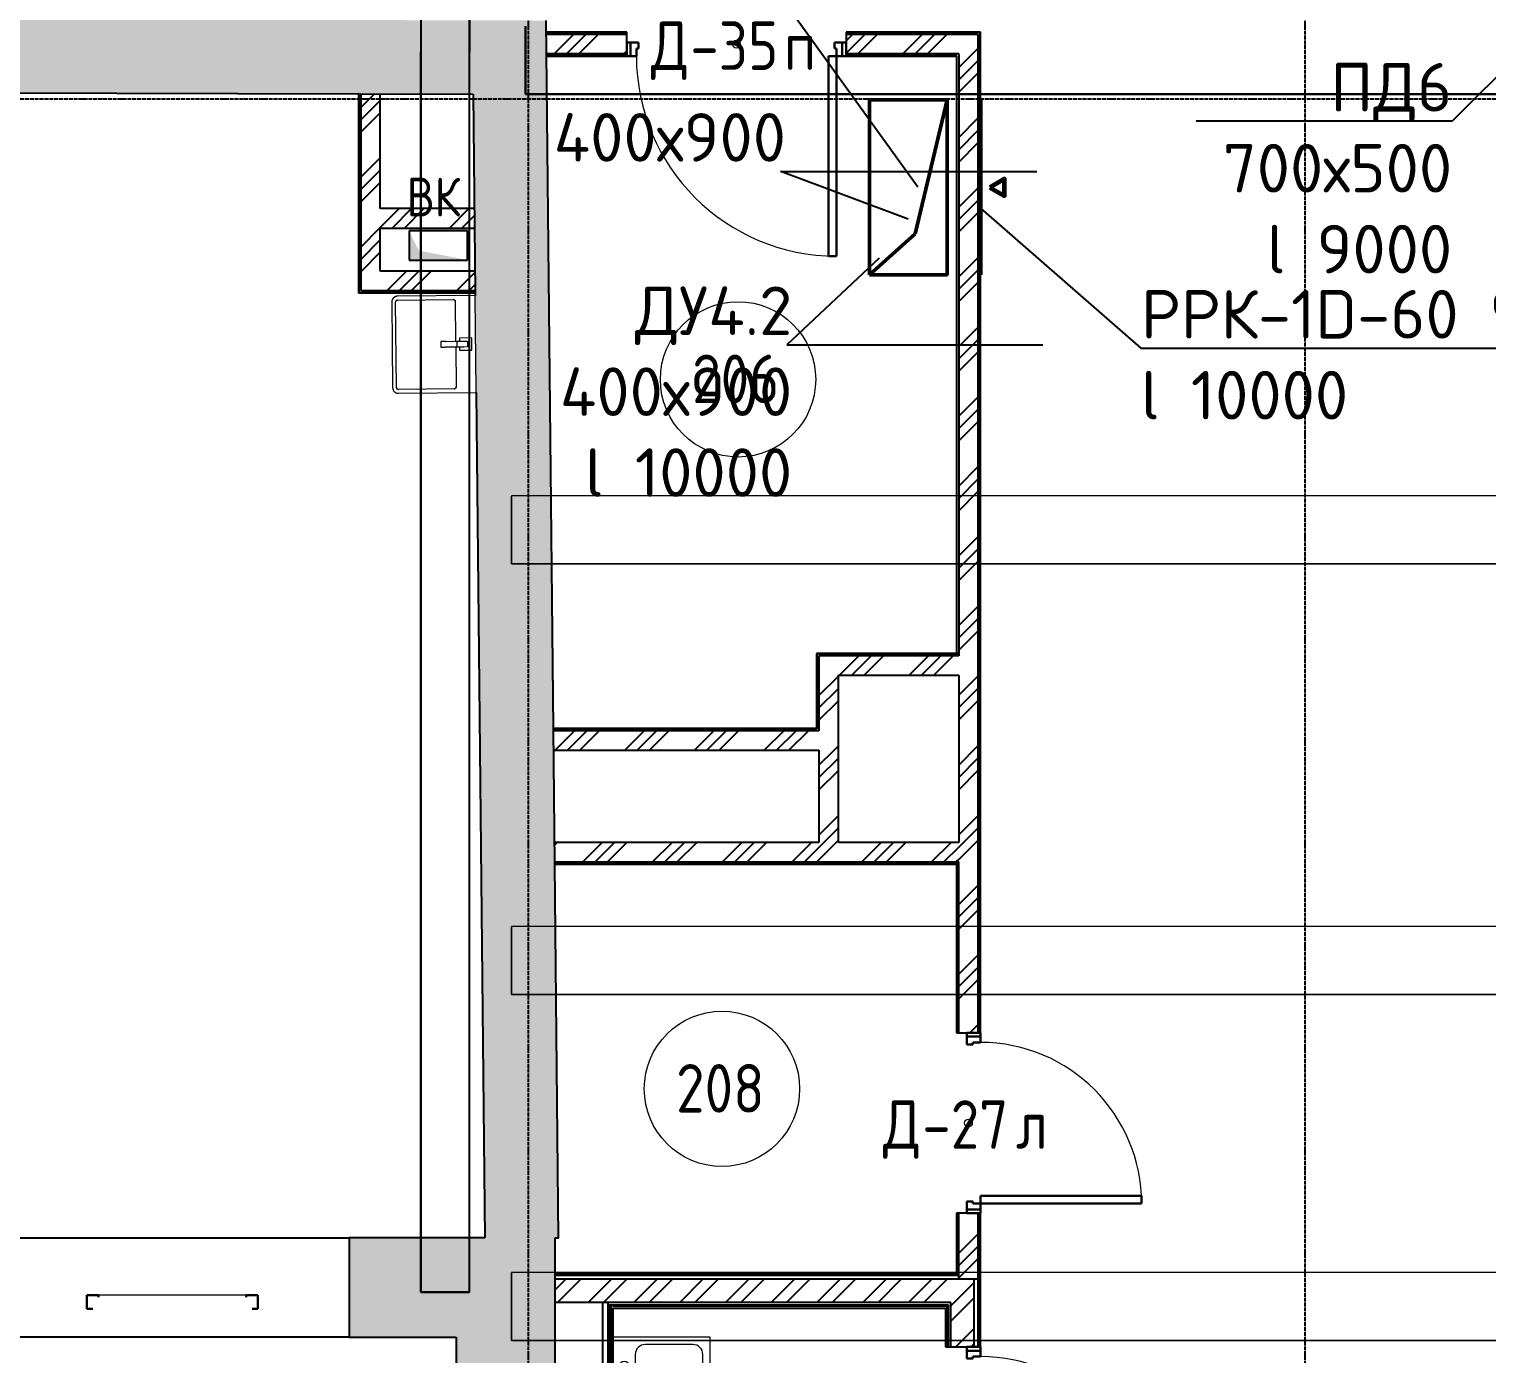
# Model space of a CAD drawing. Header units: millimetres. Extents: x -33838 to 476301, y -41806 to 120107.
# Drawn here: x 147977 to 155485, y 2293 to 9116 of the extents above; entities that cross this region are included whole.
import ezdxf
from ezdxf import colors
from ezdxf.entities.mleader import LeaderData, LeaderLine
from ezdxf.math import Vec2, Vec3

# ---------------------------------------------------------------- set-up
doc = ezdxf.new("R2010")
doc.units = ezdxf.units.MM
for name, pattern in [('ADSK_Линия сетки', [25, 20, -2.5, 0, -2.5]), ('ADSK_Сверху', [4.5, 3, -1.5]), ('ADSK_Снесено', [4.5, 3, -1.5])]:
    doc.linetypes.add(name, pattern=pattern)
for name, color, linetype, lineweight, true_color in [('_ Окна', 5, 'Continuous', 30, 0x0000ff), ('Линии', 7, 'Continuous', 9, 0x00a600), ('Стены внутренние', 5, 'Continuous', 18, 0x0000ff), ('Стены наружные', 1, 'ADSK_Снесено', 18, 0xff0000), ('Стены штриховка', 5, 'Continuous', 18, 0x0000ff)]:
    doc.layers.add(name, color=color, linetype=linetype, lineweight=lineweight, true_color=true_color)
for name, color, linetype, lineweight in [('Аннотация', 7, 'Continuous', 9), ('Вытяжка', 5, 'Continuous', 60), ('Двери', 251, 'Continuous', 18), ('ДУ', 5, 'Continuous', 50), ('Каркас', 7, 'Continuous', 18), ('Марки дверей', 7, 'Continuous', 20), ('Марки помещений', 7, 'Continuous', 20), ('Окна', 251, 'Continuous', 18), ('Сантехника', 251, 'Continuous', 18), ('Узлы', 7, 'Continuous', 18)]:
    doc.layers.add(name, color=color, linetype=linetype, lineweight=lineweight)
doc.styles.add('GOST Common_1', font='GOST Common_0.ttf', dxfattribs={"width": 0.9, "height": 200})
doc.styles.add('GOST Common_2', font='GOST Common_0.ttf', dxfattribs={"width": 0.9, "height": 250})
doc.styles.add('ISOCPEUR', font='isocpeur.ttf', dxfattribs={"height": 250})
pattern_1 = [(45, (108139.4, 150), (-179.6051, 179.6051), []), (45, (108202.9, 150), (0, 359.2102), []), (45, (108075.9, 150), (0, 359.2102), [])]
pattern_2 = [(45, (108139.4, 150), (-117.8655, 117.8655), []), (45, (108217.98, 150), (-117.8655, 117.8655), [])]

# ---------------------------------------------------------------- blocks, each defined once
blk = doc.blocks.new('ADSK_БалкаЖБ_Прямоугольная - 350х280мм-843200-02 План 2-го этажа маркировочный')
at = {"layer": 'Каркас', "color": 253, "linetype": 'ADSK_Сверху', "true_color": 0xaaaaaa}
for p, q in [((-3639.3, 175), (-3639.3, -175)), ((-3639.3, 175), (3639.3, 175)), ((3639.3, -175), (3639.3, 175)), ((-3639.3, -175), (3639.3, -175))]:
    blk.add_line(p, q, dxfattribs=at)
at = {"layer": 'Каркас', "color": 253, "linetype": 'ADSK_Сверху', "true_color": 0xb2b2b2}
for p, q in [((-3639.3, -175), (-3639.3, 175)), ((3639.3, 175), (-3639.3, 175)), ((3639.3, 175), (3639.3, -175)), ((-3639.3, -175), (3639.3, -175))]:
    blk.add_line(p, q, dxfattribs=at)
blk = doc.blocks.new('Витраж-тент со смещением вовне - 60мм 30 сдвиг-1466942-02 План 2-го этажа маркировочный')
at = {"layer": '_ Окна', "color": 161, "linetype": 'ADSK_Сверху', "true_color": 0xaaaaff}
for p, q in [((-440, 25), (-440, -45)), ((-440, 25), (-410, 25)), ((-440, -45), (-440, 25)), ((440, 25), (410, 25)), ((440, -45), (440, 25)), ((440, -45), (440, 25)), ((-380, -45), (-440, -45)), ((-380, -35), (-380, -45)), ((380, -35), (380, -45)), ((380, -45), (440, -45))]:
    blk.add_line(p, q, dxfattribs=at)
at = {"layer": 'Окна', "color": 161, "linetype": 'ADSK_Сверху', "true_color": 0xaaaaff}
blk.add_line((-380, -45), (380, -45), dxfattribs=at)
blk = doc.blocks.new('AC_Дверь_Однопольная - Д-35п 1130х2200h-1983249-02 План 2-го этажа маркировочный')
at = {"layer": 'Двери', "lineweight": 30}
for p, q in [((-515, 1092), (-475, 1092)), ((-515, 62), (-515, 1092)), ((-475, 1092), (-475, 62)), ((-565, 62), (-545, 62)), ((-565, -8), (-565, 62)), ((-545, 62), (-515, 62)), ((-545, -8), (-545, 62)), ((-545, 62), (-545, -8)), ((-475, 62), (-515, 62)), ((-515, 62), (-515, 22)), ((-515, 22), (-505, 22)), ((-505, 22), (-505, -8)), ((505, 22), (515, 22)), ((505, -8), (505, 22)), ((515, 62), (545, 62)), ((515, 22), (515, 62)), ((545, 62), (545, -8)), ((545, 62), (565, 62)), ((545, -8), (545, 62)), ((565, 62), (565, -8)), ((-545, -8), (-565, -8)), ((-505, -8), (-545, -8)), ((545, -8), (505, -8)), ((565, -8), (545, -8))]:
    blk.add_line(p, q, dxfattribs=at)
at = {"layer": 'Двери'}
blk.add_arc((-515, 62), 1030, 0, 90, dxfattribs=at)
blk = doc.blocks.new('AC_Дверь_Однопольная - Д-27л 930х2200h-1983253-02 План 2-го этажа маркировочный')
at = {"layer": 'Двери', "lineweight": 30}
for p, q in [((415, 892), (375, 892)), ((375, 892), (375, 62)), ((415, 62), (415, 892)), ((-445, 62), (-465, 62)), ((-465, 62), (-465, -8)), ((-415, 62), (-445, 62)), ((-445, 62), (-445, -8)), ((-445, -8), (-445, 62)), ((-415, 22), (-415, 62)), ((-405, 22), (-415, 22)), ((-405, -8), (-405, 22)), ((375, 62), (415, 62)), ((415, 22), (405, 22)), ((405, 22), (405, -8)), ((445, 62), (415, 62)), ((415, 62), (415, 22)), ((445, -8), (445, 62)), ((465, 62), (445, 62)), ((445, 62), (445, -8)), ((465, -8), (465, 62)), ((-465, -8), (-445, -8)), ((-445, -8), (-405, -8)), ((405, -8), (445, -8)), ((445, -8), (465, -8))]:
    blk.add_line(p, q, dxfattribs=at)
at = {"layer": 'Двери'}
blk.add_arc((415, 62), 830, 90, 180, dxfattribs=at)
blk = doc.blocks.new('AC_Дверь_Однопольная - Д-27л 930х2200h-2080604-02 План 2-го этажа маркировочный')
at = {"layer": 'Двери', "lineweight": 30}
for p, q in [((415, 920), (375, 920)), ((375, 920), (375, 90)), ((415, 90), (415, 920)), ((-445, 90), (-465, 90)), ((-465, 90), (-465, 20)), ((-415, 90), (-445, 90)), ((-445, 90), (-445, 20)), ((-445, 20), (-445, 90)), ((-415, 50), (-415, 90)), ((375, 90), (415, 90)), ((445, 90), (415, 90)), ((415, 90), (415, 50)), ((445, 20), (445, 90)), ((465, 90), (445, 90)), ((445, 90), (445, 20)), ((465, 20), (465, 90)), ((-465, 20), (-445, 20)), ((-445, 20), (-405, 20)), ((-405, 50), (-415, 50)), ((-405, 20), (-405, 50)), ((415, 50), (405, 50)), ((405, 50), (405, 20)), ((405, 20), (445, 20)), ((445, 20), (465, 20))]:
    blk.add_line(p, q, dxfattribs=at)
at = {"layer": 'Двери'}
blk.add_arc((415, 90), 830, 90, 180, dxfattribs=at)
blk = doc.blocks.new('Parametric_Porcelain_bathroom_sink_20774 - 500х430мм-V220-02 План 2-го этажа маркировочный')
at = {"layer": 'Сантехника'}
for p, q in [((-125, 540), (-125, 140)), ((-105, 253.2), (-105, 540)), ((345, 570), (-95, 570)), ((-95, 550), (345, 550)), ((355, 540), (355, 253.2)), ((375, 140), (375, 540)), ((140, 319.1), (110, 319.1)), ((110, 319.1), (110, 296.1)), ((140, 319.1), (110, 319.1)), ((140, 296.1), (140, 319.1)), ((110, 243.2), (-95, 243.2)), ((110, 236.5), (110, 296.1)), ((110, 201.5), (110, 236.5)), ((140, 236.5), (110, 236.5)), ((140, 296.1), (140, 236.5)), ((345, 243.2), (140, 243.2)), ((140, 236.5), (140, 201.5)), ((93.2, 221.2), (93.2, 161.6)), ((94.7, 160.1), (155, 160.1)), ((110, 223.1), (95.1, 223.1)), ((110, 181.5), (110, 201.5)), ((140, 181.5), (110, 181.5)), ((154.6, 223.1), (140, 223.1)), ((140, 201.5), (140, 181.5)), ((156.5, 161.6), (156.5, 221.2)), ((-125, 140), (-120, 140)), ((-120, 140), (-115, 140)), ((-115, 140), (365, 140)), ((365, 140), (370, 140)), ((370, 140), (375, 140))]:
    blk.add_line(p, q, dxfattribs=at)
at = {"layer": 'Сантехника', "flags": 128}
for points in [[(-95, 570), (-96.2, 570), (-97.4, 569.9), (-98.6, 569.8), (-99.8, 569.6), (-101, 569.4), (-102.1, 569.1), (-103.3, 568.8), (-104.4, 568.5), (-105.6, 568.1), (-106.7, 567.6), (-107.8, 567.1), (-108.9, 566.6), (-109.9, 566), (-110.9, 565.4), (-111.9, 564.8), (-112.9, 564.1), (-113.9, 563.3), (-114.8, 562.6), (-115.7, 561.7), (-116.5, 560.9), (-117.3, 560), (-118.1, 559.1), (-118.9, 558.2), (-119.6, 557.2), (-120.2, 556.2), (-120.9, 555.2), (-121.5, 554.1), (-122, 553.1), (-122.5, 552), (-123, 550.9), (-123.4, 549.7), (-123.7, 548.6), (-124.1, 547.4), (-124.3, 546.3), (-124.6, 545.1), (-124.7, 543.9), (-124.9, 542.7), (-125, 541.5), (-125, 540.3), (-125, 540)], [(-105, 540), (-105, 540.4), (-105, 540.8), (-104.9, 541.2), (-104.9, 541.6), (-104.8, 542), (-104.7, 542.4), (-104.6, 542.8), (-104.5, 543.1), (-104.4, 543.5), (-104.2, 543.9), (-104, 544.3), (-103.9, 544.6), (-103.7, 545), (-103.5, 545.3), (-103.3, 545.6), (-103, 546), (-102.8, 546.3), (-102.5, 546.6), (-102.2, 546.9), (-102, 547.2), (-101.7, 547.4), (-101.4, 547.7), (-101.1, 548), (-100.7, 548.2), (-100.4, 548.4), (-100.1, 548.6), (-99.7, 548.8), (-99.4, 549), (-99, 549.2), (-98.6, 549.3), (-98.2, 549.5), (-97.9, 549.6), (-97.5, 549.7), (-97.1, 549.8), (-96.7, 549.9), (-96.3, 549.9), (-95.9, 550), (-95.5, 550), (-95.1, 550), (-95, 550)], [(-104.9, 541.3), (-105, 540.9), (-105, 540.5), (-105, 540.1), (-105, 540)], [(-101, 548), (-101.3, 547.8), (-101.6, 547.5), (-101.9, 547.2), (-102.2, 547), (-102.4, 546.7)], [(-95, 550), (-95.4, 550), (-95.8, 550), (-96.2, 549.9), (-96.6, 549.9)], [(375, 540), (375, 541.2), (374.9, 542.4), (374.8, 543.6), (374.6, 544.8), (374.4, 546), (374.1, 547.1), (373.8, 548.3), (373.5, 549.4), (373.1, 550.6), (372.6, 551.7), (372.1, 552.8), (371.6, 553.9), (371, 554.9), (370.4, 555.9), (369.8, 556.9), (369.1, 557.9), (368.3, 558.9), (367.6, 559.8), (366.7, 560.7), (365.9, 561.5), (365, 562.3), (364.1, 563.1), (363.2, 563.9), (362.2, 564.6), (361.2, 565.2), (360.2, 565.9), (359.1, 566.5), (358.1, 567), (357, 567.5), (355.9, 568), (354.7, 568.4), (353.6, 568.7), (352.4, 569.1), (351.3, 569.3), (350.1, 569.6), (348.9, 569.7), (347.7, 569.9), (346.5, 570), (345.3, 570), (345, 570)], [(346.3, 549.9), (345.9, 550), (345.5, 550), (345.1, 550), (345, 550)], [(345, 550), (345.4, 550), (345.8, 550), (346.2, 549.9), (346.6, 549.9), (347, 549.8), (347.4, 549.7), (347.8, 549.6), (348.1, 549.5), (348.5, 549.4), (348.9, 549.2), (349.3, 549), (349.6, 548.9), (350, 548.7), (350.3, 548.5), (350.6, 548.3), (351, 548), (351.3, 547.8), (351.6, 547.5), (351.9, 547.2), (352.2, 547), (352.4, 546.7), (352.7, 546.4), (353, 546.1), (353.2, 545.7), (353.4, 545.4), (353.6, 545.1), (353.8, 544.7), (354, 544.4), (354.2, 544), (354.3, 543.6), (354.5, 543.2), (354.6, 542.9), (354.7, 542.5), (354.8, 542.1), (354.9, 541.7), (354.9, 541.3), (355, 540.9), (355, 540.5), (355, 540.1), (355, 540)], [(353, 546), (352.8, 546.3), (352.5, 546.6), (352.2, 546.9), (352, 547.2), (351.7, 547.4)], [(355, 540), (355, 540.4), (355, 540.8), (354.9, 541.2), (354.9, 541.6)], [(-105, 253.2), (-105, 252.8), (-105, 252.4), (-104.9, 252), (-104.9, 251.6)], [(-95, 243.2), (-95.4, 243.2), (-95.8, 243.2), (-96.2, 243.2), (-96.6, 243.3), (-97, 243.4), (-97.4, 243.5), (-97.8, 243.6), (-98.1, 243.7), (-98.5, 243.8), (-98.9, 244), (-99.3, 244.1), (-99.6, 244.3), (-100, 244.5), (-100.3, 244.7), (-100.6, 244.9), (-101, 245.2), (-101.3, 245.4), (-101.6, 245.7), (-101.9, 245.9), (-102.2, 246.2), (-102.4, 246.5), (-102.7, 246.8), (-103, 247.1), (-103.2, 247.4), (-103.4, 247.8), (-103.6, 248.1), (-103.8, 248.5), (-104, 248.8), (-104.2, 249.2), (-104.3, 249.5), (-104.5, 249.9), (-104.6, 250.3), (-104.7, 250.7), (-104.8, 251.1), (-104.9, 251.5), (-104.9, 251.9), (-105, 252.3), (-105, 252.7), (-105, 253.1), (-105, 253.2)], [(-103, 247.2), (-102.8, 246.9), (-102.5, 246.6), (-102.2, 246.3), (-102, 246), (-101.7, 245.7)], [(-96.3, 243.3), (-95.9, 243.2), (-95.5, 243.2), (-95.1, 243.2), (-95, 243.2)], [(355, 253.2), (355, 252.8), (355, 252.4), (354.9, 252), (354.9, 251.6), (354.8, 251.2), (354.7, 250.8), (354.6, 250.4), (354.5, 250), (354.4, 249.6), (354.2, 249.3), (354, 248.9), (353.9, 248.6), (353.7, 248.2), (353.5, 247.9), (353.3, 247.5), (353, 247.2), (352.8, 246.9), (352.5, 246.6), (352.2, 246.3), (352, 246), (351.7, 245.7), (351.4, 245.5), (351.1, 245.2), (350.7, 245), (350.4, 244.8), (350.1, 244.5), (349.7, 244.4), (349.4, 244.2), (349, 244), (348.6, 243.9), (348.2, 243.7), (347.9, 243.6), (347.5, 243.5), (347.1, 243.4), (346.7, 243.3), (346.3, 243.3), (345.9, 243.2), (345.5, 243.2), (345.1, 243.2), (345, 243.2)], [(345, 243.2), (345.4, 243.2), (345.8, 243.2), (346.2, 243.2), (346.6, 243.3)], [(351, 245.2), (351.3, 245.4), (351.6, 245.7), (351.9, 245.9), (352.2, 246.2), (352.4, 246.5)], [(354.9, 251.9), (355, 252.3), (355, 252.7), (355, 253.1), (355, 253.2)]]:
    blk.add_lwpolyline(points, dxfattribs=at)
at = {"layer": 'Сантехника'}
for centre, radius, start, end in [((95.1, 221.2), 1.87, 90, 180), ((94.7, 161.6), 1.49, 180, 270), ((95.1, 221.2), 1.87, 120, 150), ((95.1, 221.2), 1.87, 120, 150), ((95.1, 221.2), 1.87, 120, 150), ((154.6, 221.2), 1.87, 0, 90), ((155, 161.6), 1.49, 270, 360), ((154.6, 221.2), 1.87, 30, 60), ((154.6, 221.2), 1.87, 30, 60), ((154.6, 221.2), 1.87, 30, 60)]:
    blk.add_arc(centre, radius, start, end, dxfattribs=at)
blk = doc.blocks.new('Кухонная мойка-Одиночная - 500 x 500 мм-1924934-02 План 2-го этажа маркировочный')
at = {"layer": 'Сантехника'}
for p, q in [((-234.3, 252.3), (-234.3, -247.7)), ((265.7, -247.7), (265.7, 252.3)), ((3, 195.2), (3, 53.1)), ((28.4, 195.2), (28.4, 53.1)), ((-196.2, 87.2), (-196.2, -158.8)), ((3, 138), (-145.4, 138)), ((176.8, 138), (28.4, 138)), ((227.6, -158.8), (227.6, 87.2)), ((-145.4, -209.6), (176.8, -209.6)), ((-234.3, -247.7), (265.7, -247.7))]:
    blk.add_line(p, q, dxfattribs=at)
for centre, radius, start, end in [((-84.3, 195.2), 25.4, 360, 180), ((-84.3, 195.2), 25.4, 180, 0), ((15.7, 195.2), 12.7, 360, 180), ((115.7, 195.2), 25.4, 360, 180), ((115.7, 195.2), 25.4, 180, 0), ((-145.4, 87.2), 50.8, 90, 180), ((176.8, 87.2), 50.8, 360, 90), ((15.7, 0), 25.4, 360, 180), ((15.7, 0), 25.4, 180, 0), ((15.7, 53.1), 12.7, 180, 0), ((-145.4, -158.8), 50.8, 180, 270), ((176.8, -158.8), 50.8, 270, 0)]:
    blk.add_arc(centre, radius, start, end, dxfattribs=at)
blk = doc.blocks.new('ADSK_Марка_Помещение_ОдноЗначение - Номер-247393-02 План 2-го этажа маркировочный')
at = {"layer": 'Марки помещений'}
blk.add_circle((0, 0), 4, dxfattribs=at)
blk = doc.blocks.new('ADSK_Марка_Дверь - Типоразмер_ADSK_Марка-58376-02 План 2-го этажа маркировочный')
at = {"layer": 'Марки дверей', "lineweight": 9}
blk.add_circle((0, 0), 0.2, dxfattribs=at)
blk = doc.blocks.new('*U2698')
for p, q in [((0, 450), (0, -450)), ((0, 0), (0, 50))]:
    blk.add_line(p, q)
at = {"layer": 'Вытяжка'}
blk.add_lwpolyline([(45.4, 0), (121.8, -44.1), (121.8, 44.1)], close=True, dxfattribs=at)

msp = doc.modelspace()

# ---------------------------------------------------------------- hatches: boundary and pattern name
at = {"layer": 'Стены внутренние', "lineweight": 25, "true_color": 0x636466}
h = msp.add_hatch(color=251, dxfattribs=at)
h.paths.add_polyline_path([(150643.87398, 8780.40893), (150640.00108, 9160.4205), (144072.22926, 9177.78108), (144072.22926, 8797.77975), (150641.87126, 8780.41423)])
h.paths.add_polyline_path([(142571.23005, 8801.74734), (142572.04947, 9181.74601), (135507.91605, 9200.41911), (135507.91605, 8820.41778), (142541.69893, 8801.8254)])
h.paths.add_polyline_path([(134006.91684, 8824.38537), (134007.73626, 9204.38404), (126996.31999, 9222.9178), (126996.31999, 8842.91647), (133964.73987, 8824.49686)])
h.paths.add_polyline_path([(125495.32078, 8846.88406), (125496.1402, 9226.88273), (123737.93688, 9231.53067), (123736.93244, 8851.532), (125345.23721, 8847.28077)])
h.paths.add_polyline_path([(122236.93768, 8855.49694), (122237.75709, 9235.49561), (118638.71545, 9245.00944), (118638.71545, 8865.00811), (122211.1293, 8855.56515)])
h.paths.add_polyline_path([(117111.77609, 8869.04427), (117111.77609, 9249.04559), (116272.42287, 9251.26425), (116273.16835, 8871.26096), (117048.57146, 8869.21133)])
h = msp.add_hatch(dxfattribs=at)
h.set_pattern_fill('FP_1', color=251, style=0, pattern_type=2)
h.set_pattern_definition(pattern_1)
h.paths.add_polyline_path([(152706.98374, 8988.91709), (152864.74457, 8988.91709), (152864.74457, 9088.91709), (152184.74457, 9088.91709), (152184.74457, 8988.91709)])
h.paths.add_polyline_path([(150641.87126, 8988.91709), (151054.74457, 8988.91709), (151054.74457, 9088.91709), (150640.72981, 9088.91709), (150641.74896, 8988.91709)])
h = msp.add_hatch(dxfattribs=at)
h.set_pattern_fill('FP_1', color=251, style=0, pattern_type=2)
h.set_pattern_definition(pattern_1)
h.paths.add_polyline_path([(152864.74457, 5788.84524), (152864.74457, 8988.91709), (152764.74457, 8988.91709), (152764.74457, 5788.84524)])
h = msp.add_hatch(dxfattribs=at)
h.set_pattern_fill('FP_1', color=251, style=0, pattern_type=2)
h.set_pattern_definition(pattern_1)
h.paths.add_polyline_path([(149685.39497, 7869.43061), (149785.39497, 7869.43061), (149785.39497, 8782.67815), (149685.39497, 8782.94248), (149685.39497, 8057.31293)])
msp.add_hatch(color=251, dxfattribs=at).paths.add_polyline_path([(150703.91126, 2889.50427), (150643.87398, 8780.40893), (150263.844, 8781.41347), (150323.89153, 2889.50427), (150686.33128, 2889.50427)])
h = msp.add_hatch(dxfattribs=at)
h.set_pattern_fill('FP_1', color=251, style=0, pattern_type=2)
h.set_pattern_definition(pattern_1)
h.paths.add_polyline_path([(150270.87601, 8091.42759), (150269.85686, 8191.42759), (149785.39497, 8191.42759), (149785.39497, 8091.42759), (150263.844, 8091.42759)])
h = msp.add_hatch(dxfattribs=at)
h.set_pattern_fill('FP_1', color=251, style=0, pattern_type=2)
h.set_pattern_definition(pattern_1)
h.paths.add_polyline_path([(150274.15765, 7769.43061), (150273.1385, 7869.43061), (149685.39497, 7869.43061), (149685.39497, 7769.43061), (150265.16248, 7769.43061)])
h = msp.add_hatch(dxfattribs=at)
h.set_pattern_fill('FP_1', color=251, style=0, pattern_type=2)
h.set_pattern_definition(pattern_1)
h.paths.add_polyline_path([(152144.74457, 5402.16371), (152144.74457, 5888.84524), (152044.74457, 5888.84524), (152044.74457, 5402.16371)])
h = msp.add_hatch(dxfattribs=at)
h.set_pattern_fill('FP_1', color=251, style=0, pattern_type=2)
h.set_pattern_definition(pattern_1)
h.paths.add_polyline_path([(152764.74457, 5788.84524), (152764.74457, 5888.84524), (152144.74457, 5888.84524), (152144.74457, 5788.84524), (152752.74457, 5788.84524)])
h = msp.add_hatch(dxfattribs=at)
h.set_pattern_fill('FP_1', color=251, style=0, pattern_type=2)
h.set_pattern_definition(pattern_1)
h.paths.add_polyline_path([(152864.74457, 4926.78828), (152864.74457, 5788.84524), (152764.74457, 5788.84524), (152764.74457, 4926.78828)])
h = msp.add_hatch(dxfattribs=at)
h.set_pattern_fill('FP_1', color=251, style=0, pattern_type=2)
h.set_pattern_definition(pattern_1)
h.paths.add_polyline_path([(150703.91126, 5402.16371), (152044.74457, 5402.16371), (152044.74457, 5502.16371), (150677.28428, 5502.16371), (150678.30344, 5402.16371), (150686.33128, 5402.16371)])
h = msp.add_hatch(dxfattribs=at)
h.set_pattern_fill('FP_1', color=251, style=0, pattern_type=2)
h.set_pattern_definition(pattern_1)
h.paths.add_polyline_path([(152144.74457, 4926.78828), (152144.74457, 5402.16371), (152044.74457, 5402.16371), (152044.74457, 4926.78828)])
h = msp.add_hatch(dxfattribs=at)
h.set_pattern_fill('FP_1', color=251, style=0, pattern_type=2)
h.set_pattern_definition(pattern_1)
h.paths.add_polyline_path([(150684.16739, 4826.78828), (152764.74457, 4826.8463), (152764.74457, 4926.78828), (150683.14824, 4926.78828)])
h = msp.add_hatch(dxfattribs=at)
h.set_pattern_fill('FP_1', color=251, style=0, pattern_type=2)
h.set_pattern_definition(pattern_1)
h.paths.add_polyline_path([(152864.74457, 2676.77432), (152864.74457, 3016.78828), (152764.74457, 3016.78828), (152764.74457, 2676.77432), (152844.74457, 2676.77432)])
h.paths.add_polyline_path([(152764.74457, 3946.78828), (152864.74457, 3946.78828), (152864.74457, 4926.78828), (152764.74457, 4926.78828), (152764.74457, 4695.66735)])
h = msp.add_hatch(dxfattribs=at)
h.set_pattern_fill('FP_2', color=251, style=0, pattern_type=2)
h.set_pattern_definition(pattern_2)
h.paths.add_polyline_path([(150929.74457, 2556.77432), (150957.24457, 2556.77432), (150957.24457, 2676.77432), (150686.33128, 2676.77432), (150686.33128, 2556.77432), (150800.99284, 2556.77432)])
h = msp.add_hatch(dxfattribs=at)
h.set_pattern_fill('FP_2', color=251, style=0, pattern_type=2)
h.set_pattern_definition(pattern_2)
h.paths.add_polyline_path([(152724.74457, 2556.77432), (152844.74457, 2556.77432), (152844.74457, 2676.77432), (150957.24457, 2676.77432), (150957.24457, 2556.77432), (152706.98374, 2556.77432)])
h = msp.add_hatch(dxfattribs=at)
h.set_pattern_fill('FP_2', color=251, style=0, pattern_type=2)
h.set_pattern_definition(pattern_2)
h.paths.add_polyline_path([(152844.74457, 1353.8631), (152844.74457, 1398.77432), (152724.74457, 1398.77432), (152724.74457, 1353.8631)])
h.paths.add_polyline_path([(152724.74457, 2328.77432), (152844.74457, 2328.77432), (152844.74457, 2556.77432), (152724.74457, 2556.77432), (152724.74457, 2349.29028)])
at = {"layer": 'Стены наружные', "linetype": 'Continuous', "lineweight": 25, "true_color": 0x636466}
h = msp.add_hatch(color=251, dxfattribs=at)
h.paths.add_polyline_path([(150165.66254, 2379.50427), (150686.33128, 2379.50427), (150686.33128, 2889.50427), (149625.02359, 2889.50427), (149625.02359, 2379.50427)])
h.paths.add_polyline_path([(147805.02359, 2379.50427), (147805.02359, 2889.50427), (146815.58462, 2889.50427), (146815.58462, 2379.50427), (147624.34134, 2379.50427)])
h.paths.add_polyline_path([(144016.97567, 2379.50427), (144995.58462, 2379.50427), (144995.58462, 2889.50427), (144016.97567, 2889.50427), (144016.97567, 2714.83314)])
h.paths.add_polyline_path([(141209.00591, 2379.50427), (142196.97567, 2379.50427), (142196.97567, 2889.50427), (141209.00591, 2889.50427), (141209.00591, 2714.83314)])
h.paths.add_polyline_path([(138659.84039, 2379.50427), (139389.00591, 2379.50427), (139389.00591, 2889.50427), (138360.25895, 2889.50427), (138360.25895, 2379.50427)])
h.paths.add_polyline_path([(135333.3475, 2379.50427), (136540.25895, 2379.50427), (136540.25895, 2889.50427), (135333.3475, 2889.50427), (135333.3475, 2714.83314)])
h.paths.add_polyline_path([(132532.85559, 2379.50427), (133933.3475, 2379.50427), (133933.3475, 2889.50427), (132532.85559, 2889.50427), (132532.85559, 2714.83314)])
h.paths.add_polyline_path([(131132.85559, 2379.50427), (131132.85559, 2889.50427), (129903.39975, 2889.50427), (129903.39975, 2379.50427), (130908.57335, 2379.50427)])
h.paths.add_polyline_path([(127919.58131, 2379.50427), (128083.39975, 2379.50427), (128083.39975, 2889.50427), (127094.76194, 2889.50427), (127094.76194, 2379.50427), (127293.77171, 2379.50427)])
h.paths.add_polyline_path([(125274.76194, 2379.50427), (125274.76194, 2889.50427), (124257.12095, 2889.50427), (124257.12095, 2379.50427), (124752.4505, 2379.50427)])
h.paths.add_polyline_path([(116412.39698, 2379.50427), (116813.1385, 2379.50427), (116813.1385, 2889.50427), (116412.39698, 2889.50427), (116412.39698, 2749.36727)])
h.paths.add_polyline_path([(122004.70528, 2379.50427), (122437.12095, 2379.50427), (122437.12095, 2889.50427), (121410.898, 2889.50427), (121410.898, 2379.50427)])
h.paths.add_polyline_path([(119590.898, 2379.50427), (119590.898, 2889.50427), (118633.1385, 2889.50427), (118633.1385, 2379.50427)])
msp.add_hatch(color=251, dxfattribs=at).paths.add_polyline_path([(150686.33128, 300.23165), (150686.33128, 2379.50427), (150176.33128, 2379.50427), (150176.33128, 300.23165), (150517.10082, 300.23165)])
at = {"layer": 'Узлы', "lineweight": 25, "true_color": 0x636466}
msp.add_hatch(color=251, dxfattribs=at).paths.add_polyline_path([(150165.66254, 7926.43061), (150232.49103, 7926.76336), (149983.6725, 7975.92809), (149934.17502, 8076.43061), (149934.17502, 7926.43061), (149983.6725, 7926.43061)])

# ---------------------------------------------------------------- linework, layer by layer
at = {"linetype": 'ADSK_Линия сетки', "lineweight": 25}
for p, q in [((154549.30993, -3863.55169), (154549.30993, 44684.78674)), ((150549.30993, -3863.55169), (150549.30993, 21818.8012)), ((97053.17482, 8756.78828), (165281.11784, 8756.78828))]:
    msp.add_line(p, q, dxfattribs=at)
at = {"layer": 'ДУ'}
for p, q in [((152540.1988, 8061.86972), (152704.92139, 8751.21709)), ((152304.92139, 7851.21709), (152540.1988, 8061.86972))]:
    msp.add_line(p, q, dxfattribs=at)
msp.add_lwpolyline([(152304.92139, 7851.21709), (152304.92139, 8751.21709), (152704.92139, 8751.21709), (152704.92139, 7851.21709)], close=True, dxfattribs=at)
at = {"layer": 'Каркас', "color": 251, "linetype": 'ADSK_Сверху', "lineweight": 25, "true_color": 0x636466}
for p, q in [((149994.69301, 13454.00246), (149994.69301, 8999.43061)), ((149994.69301, 13454.00246), (149994.69301, 8999.43061)), ((150244.69301, 8999.43061), (150244.69301, 13454.00246)), ((150244.69301, 13454.00246), (150244.69301, 8999.43061)), ((150533.41539, 8781.21709), (150533.41539, 9131.21709)), ((150533.41539, 9131.21709), (150533.41539, 8781.21709)), ((149994.69301, 8999.43061), (149994.69301, 2610.01988)), ((149994.69301, 2610.01988), (149994.69301, 8999.43061)), ((150244.69301, 2610.01988), (150244.69301, 8999.43061)), ((150244.69301, 2610.01988), (150244.69301, 8999.43061)), ((150533.41539, 8781.21709), (157808.36341, 8781.21709)), ((157808.36341, 8781.21709), (150533.41539, 8781.21709)), ((149994.69301, 2610.01988), (150244.69301, 2610.01988)), ((150244.69301, 2610.01988), (149994.69301, 2610.01988))]:
    msp.add_line(p, q, dxfattribs=at)
at = {"layer": 'Линии', "color": 251, "lineweight": 25, "true_color": 0x636466}
for p, q in [((149934.17502, 8076.43061), (149934.17502, 7926.43061)), ((150234.17502, 8076.43061), (149934.17502, 8076.43061)), ((150234.17502, 7926.43061), (150234.17502, 8076.43061)), ((149934.17502, 7926.43061), (150234.17502, 7926.43061))]:
    msp.add_line(p, q, dxfattribs=at)
at = {"layer": 'Стены внутренние', "color": 251, "lineweight": 25, "true_color": 0x636466}
for p, q in [((150677.16199, 5514.16371), (150640.00108, 9160.4205)), ((151054.74457, 9100.91709), (150640.60751, 9100.91709)), ((151054.74457, 9046.91709), (151054.74457, 9100.91709)), ((152876.74457, 9100.91709), (152184.74457, 9100.91709)), ((152184.74457, 9100.91709), (152184.74457, 9046.91709)), ((152876.74457, 3946.78828), (152876.74457, 9100.91709)), ((150641.87126, 8976.91709), (151054.74457, 8976.91709)), ((152184.74457, 8976.91709), (152752.74457, 8976.91709)), ((152752.74457, 8976.91709), (152752.74457, 5900.84524)), ((144071.22481, 8797.78241), (149673.39497, 8782.9742)), ((149673.39497, 8782.9742), (149673.39497, 7757.43061)), ((149675.39497, 8782.96891), (150263.844, 8781.41347)), ((149785.39497, 8191.42759), (149785.39497, 8782.67815)), ((150263.844, 8781.41347), (150274.25957, 7759.43061)), ((150269.85686, 8191.42759), (149785.39497, 8191.42759)), ((149785.39497, 7869.43061), (149785.39497, 8091.42759)), ((149785.39497, 8091.42759), (150270.87601, 8091.42759)), ((150273.1385, 7869.43061), (149785.39497, 7869.43061)), ((149673.39497, 7757.43061), (150274.27995, 7757.43061)), ((150274.27995, 7757.43061), (150274.41417, 7744.26103)), ((150279.50619, 7244.62772), (150323.89153, 2889.50427)), ((152752.74457, 5900.84524), (152032.74457, 5900.84524)), ((152032.74457, 5900.84524), (152032.74457, 5514.16371)), ((152144.74457, 4926.78828), (152144.74457, 5788.84524)), ((152144.74457, 5788.84524), (152764.74457, 5788.84524)), ((152764.74457, 5788.84524), (152764.74457, 4926.78828)), ((152032.74457, 5514.16371), (150677.16199, 5514.16371)), ((150684.2693, 4816.78828), (150677.18237, 5512.16371)), ((150678.30344, 5402.16371), (152044.74457, 5402.16371)), ((152044.74457, 5402.16371), (152044.74457, 4926.78828)), ((152044.74457, 4926.78828), (150683.14824, 4926.78828)), ((152764.74457, 4926.78828), (152144.74457, 4926.78828)), ((150684.28969, 4814.78828), (152752.74457, 4814.78828)), ((150703.91126, 2889.50427), (150684.28969, 4814.78828)), ((152752.74457, 4814.78828), (152752.74457, 3946.78828)), ((152752.74457, 3946.78828), (152806.74457, 3946.78828)), ((152752.74457, 3016.78828), (152752.74457, 2708.77432)), ((152806.74457, 3016.78828), (152752.74457, 3016.78828)), ((152876.74457, 2328.77432), (152876.74457, 3016.78828)), ((150686.33128, 2889.50427), (150703.91126, 2889.50427)), ((152752.74457, 2708.77432), (150686.33128, 2708.77432)), ((150957.24457, 2556.77432), (150686.33128, 2556.77432)), ((150929.74457, 2556.77432), (150929.74457, 810.23165)), ((150984.74457, 810.23165), (150984.74457, 2528.77432)), ((150984.74457, 2528.77432), (152696.74457, 2528.77432)), ((152696.74457, 2528.77432), (152696.74457, 2328.77432)), ((152696.74457, 2328.77432), (152806.74457, 2328.77432))]:
    msp.add_line(p, q, dxfattribs=at)
at = {"layer": 'Стены наружные', "color": 251, "linetype": 'Continuous', "lineweight": 25, "true_color": 0x636466}
for p, q in [((147805.02359, 2889.50427), (149625.02359, 2889.50427)), ((150323.89153, 2889.50427), (149625.02359, 2889.50427)), ((149625.02359, 2889.50427), (149625.02359, 2379.50427)), ((150686.33128, 810.23165), (150686.33128, 2889.50427)), ((149625.02359, 2379.50427), (147805.02359, 2379.50427)), ((149625.02359, 2379.50427), (150176.33128, 2379.50427)), ((150176.33128, 2379.50427), (150176.33128, 300.23165))]:
    msp.add_line(p, q, dxfattribs=at)
at = {"layer": 'Стены штриховка', "color": 251, "lineweight": 25, "true_color": 0x636466}
for p, q in [((151054.74457, 9098.91709), (150640.62789, 9098.91709)), ((151054.74457, 9088.91709), (150640.72981, 9088.91709)), ((152876.74457, 9098.91709), (152184.74457, 9098.91709)), ((152864.74457, 9088.91709), (152184.74457, 9088.91709)), ((152864.74457, 3946.78828), (152864.74457, 9088.91709)), ((152874.74457, 3946.78828), (152874.74457, 9100.91709)), ((152874.74457, 9088.91709), (152876.74457, 9088.91709)), ((151054.74457, 8988.91709), (150641.74896, 8988.91709)), ((151054.74457, 8978.91709), (150641.85088, 8978.91709)), ((152764.74457, 8988.91709), (152184.74457, 8988.91709)), ((152754.74457, 8978.91709), (152184.74457, 8978.91709)), ((152754.74457, 5900.84524), (152754.74457, 8978.91709)), ((152764.74457, 8988.91709), (152764.74457, 5888.84524)), ((149675.39497, 8782.96891), (149673.39497, 8782.9742)), ((149675.39497, 8782.96891), (149675.39497, 7757.43061)), ((149685.39497, 8782.94248), (149685.39497, 7769.43061)), ((149675.39497, 7769.43061), (149673.39497, 7769.43061)), ((149673.39497, 7759.43061), (150274.25957, 7759.43061)), ((149685.39497, 7769.43061), (150274.15765, 7769.43061)), ((150274.27995, 7757.43061), (150274.25957, 7759.43061)), ((152764.74457, 5898.84524), (152032.74457, 5898.84524)), ((152034.74457, 5900.84524), (152034.74457, 5512.16371)), ((152044.74457, 5898.84524), (152044.74457, 5900.84524)), ((152764.74457, 5888.84524), (152044.74457, 5888.84524)), ((152044.74457, 5888.84524), (152044.74457, 5502.16371)), ((152764.74457, 5900.84524), (152752.74457, 5900.84524)), ((150677.16199, 5514.16371), (150677.18237, 5512.16371)), ((152034.74457, 5512.16371), (150677.18237, 5512.16371)), ((152044.74457, 5502.16371), (150677.28428, 5502.16371)), ((150684.16739, 4826.78828), (152764.74457, 4826.78828)), ((150684.2693, 4816.78828), (150684.28969, 4814.78828)), ((150684.2693, 4816.78828), (152764.74457, 4816.78828)), ((152752.74457, 4814.78828), (152764.74457, 4814.78828)), ((152754.74457, 3946.78828), (152754.74457, 4814.78828)), ((152764.74457, 3946.78828), (152764.74457, 4826.78828)), ((152754.74457, 2708.77432), (152754.74457, 3016.78828)), ((152764.74457, 2676.77432), (152764.74457, 3016.78828)), ((152864.74457, 2328.77432), (152864.74457, 3016.78828)), ((152874.74457, 2708.77432), (152874.74457, 3016.78828)), ((152764.74457, 2706.77432), (150686.33128, 2706.77432)), ((152874.74457, 2708.77432), (152876.74457, 2708.77432)), ((152874.74457, 2328.77432), (152874.74457, 2706.77432)), ((152764.74457, 2696.77432), (150686.33128, 2696.77432)), ((152864.74457, 2676.77432), (150686.33128, 2676.77432)), ((152844.74457, 2328.77432), (152844.74457, 2676.77432)), ((152874.74457, 2696.77432), (152876.74457, 2696.77432)), ((150956.74457, 2556.77432), (150956.74457, 810.23165)), ((152724.74457, 2556.77432), (150957.24457, 2556.77432)), ((152724.74457, 2328.77432), (152724.74457, 2556.77432)), ((152711.74457, 2543.77432), (150956.74457, 2543.77432)), ((150969.74457, 810.23165), (150969.74457, 2543.77432)), ((150975.74457, 810.23165), (150975.74457, 2543.77432)), ((150984.74457, 2537.77432), (150984.74457, 2543.77432)), ((152705.74457, 2537.77432), (150984.74457, 2537.77432)), ((152705.74457, 2328.77432), (152705.74457, 2537.77432)), ((152711.74457, 2328.77432), (152711.74457, 2543.77432))]:
    msp.add_line(p, q, dxfattribs=at)

# ---------------------------------------------------------------- block references
at = {"layer": '_ Окна', "color": 251, "linetype": 'ADSK_Сверху', "lineweight": 25, "true_color": 0x636466, "rotation": 180}
msp.add_blockref('Витраж-тент со смещением вовне - 60мм 30 сдвиг-1466942-02 План 2-го этажа маркировочный', (148715.02359, 2549.50427), dxfattribs=at)
at = {"layer": 'Двери', "color": 251, "lineweight": 25, "true_color": 0x636466}
for name, p, rotation in [('AC_Дверь_Однопольная - Д-35п 1130х2200h-1983249-02 План 2-го этажа маркировочный', (151619.74457, 9038.91709), 180), ('AC_Дверь_Однопольная - Д-27л 930х2200h-1983253-02 План 2-го этажа маркировочный', (152814.74457, 3481.78828), 269.9999999999999), ('AC_Дверь_Однопольная - Д-27л 930х2200h-2080604-02 План 2-го этажа маркировочный', (152786.74457, 1863.77432), 270)]:
    msp.add_blockref(name, p, dxfattribs=dict(at, rotation=rotation))
at = {"layer": 'ДУ'}
msp.add_blockref('*U2698', (152878.74457, 8301.21709), dxfattribs=at)
at = {"layer": 'Каркас', "color": 251, "linetype": 'ADSK_Сверху', "lineweight": 25, "true_color": 0x636466, "rotation": 180}
for p in [(154100.92388, 6536.66252), (154100.92388, 4318.28916), (154100.92388, 2536.66252)]:
    msp.add_blockref('ADSK_БалкаЖБ_Прямоугольная - 350х280мм-843200-02 План 2-го этажа маркировочный', p, dxfattribs=at)
at = {"layer": 'Марки дверей', "color": 251, "lineweight": 25, "true_color": 0x636466, "xscale": 99.99999999999993, "yscale": 99.99999999999993, "zscale": 99.99999999999993}
for p in [(151619.74457, 9038.91709), (152814.74457, 3481.78828)]:
    msp.add_blockref('ADSK_Марка_Дверь - Типоразмер_ADSK_Марка-58376-02 План 2-го этажа маркировочный', p, dxfattribs=at)
at = {"layer": 'Марки помещений', "color": 251, "lineweight": 25, "true_color": 0x636466, "xscale": 99.99999999999993, "yscale": 99.99999999999993, "zscale": 99.99999999999993}
for p in [(151628.20325, 7312.1174), (151545.36226, 3657.70153)]:
    msp.add_blockref('ADSK_Марка_Помещение_ОдноЗначение - Номер-247393-02 План 2-го этажа маркировочный', p, dxfattribs=at)
at = {"layer": 'Сантехника', "color": 251, "lineweight": 25, "true_color": 0x636466}
for name, p, rotation in [('Parametric_Porcelain_bathroom_sink_20774 - 500х430мм-V220-02 План 2-го этажа маркировочный', (150418.22678, 7370.8776), 90.58391097812459), ('Кухонная мойка-Одиночная - 500 x 500 мм-1924934-02 План 2-го этажа маркировочный', (151237.08997, 2113.08508), 89.9999999999998)]:
    msp.add_blockref(name, p, dxfattribs=dict(at, rotation=rotation))

# ---------------------------------------------------------------- texts
at = {"layer": 'Аннотация', "color": 251, "lineweight": 25, "true_color": 0x636466, "insert": (149921.54149, 8351.3448), "char_height": 200, "width": 360.759375, "attachment_point": 1, "style": 'GOST Common_2'}
msp.add_mtext('ВК', dxfattribs=at)
at = {"layer": 'Марки дверей', "color": 251, "lineweight": 25, "true_color": 0x636466, "char_height": 250, "attachment_point": 1, "style": 'GOST Common_1'}
for s, insert, width in [('\\fGOST Common|b0|i0|c204|p34|;\\W.9;Д', (151179.9153, 9155.93018), 245.316375), ('-35', (151382.32155, 9155.93018), 584.4301875), ('\\fGOST Common|b0|i0|c204|p34|;\\W.9;п', (151864.52467, 9155.93018), 194.8100625), ('\\fGOST Common|b0|i0|c204|p34|;\\W.9;Д', (152374.9153, 3598.80138), 245.316375), ('-27', (152577.32155, 3598.80138), 584.4301875), ('\\fGOST Common|b0|i0|c204|p34|;\\W.9;л', (153059.52467, 3598.80138), 194.8100625)]:
    msp.add_mtext(s, dxfattribs=dict(at, insert=insert, width=width))
at = {"layer": 'Марки помещений', "color": 251, "lineweight": 25, "true_color": 0x636466, "char_height": 250, "width": 584.4301875, "attachment_point": 1, "style": 'GOST Common_1'}
for s, insert in [('206', (151391.94599, 7439.84247)), ('208', (151309.10501, 3785.4266))]:
    msp.add_mtext(s, dxfattribs=dict(at, insert=insert))

# ---------------------------------------------------------------- leaders
at = {"ltscale": 10}
ml = msp.add_multileader_mtext('Standard', dxfattribs=at)
ml.set_content('Подъем на 3 этаж', color=256, style='ISOCPEUR')
ml.set_leader_properties()
ml.build(insert=Vec2(0, 0))
ml.multileader.update_dxf_attribs({"text_left_attachment_type": 6, "text_right_attachment_type": 6, "dogleg_length": 0.36, "arrow_head_size": 0.18})
ctx = ml.context
ctx.base_point, ctx.char_height, ctx.arrow_head_size, ctx.landing_gap_size, ctx.plane_origin = Vec3(148920.21375, 9528.74173), 250, 0.18, 0.09, Vec3(152554.74457, 8301.21709)
ctx.left_attachment, ctx.right_attachment, ctx.text_align_type = 6, 6, 2
notes = []
notes.append((ctx, [(1, (1, 1, 0), (151670.52648, 9528.74173), (-1, 0), 0.36, [(0, [(152554.74457, 8301.21709)], 0, [])])]))
ctx.mtext.insert, ctx.mtext.alignment, ctx.mtext.flow_direction = Vec3(151832.80375, 9828.74173), 3, 5
ml = msp.add_multileader_mtext('Standard')
ml.set_content('ПД6\\P700х500\\Pl 9000', color=256, style='ISOCPEUR')
ml.set_leader_properties()
ml.build(insert=Vec2(0, 0))
ml.multileader.update_dxf_attribs({"text_left_attachment_type": 6, "text_right_attachment_type": 6, "dogleg_length": 0.36, "arrow_head_size": 0.18})
ctx = ml.context
ctx.base_point, ctx.char_height, ctx.arrow_head_size, ctx.landing_gap_size, ctx.plane_origin = Vec3(154130.98844, 8641.6944), 250, 0.18, 0.09, Vec3(156222.24457, 9557.41053)
ctx.left_attachment, ctx.right_attachment, ctx.text_align_type = 6, 6, 2
notes.append((ctx, [(0, (1, 1, 0), (155306.52844, 8641.6944), (-1, 0), 0.36, [(0, [(156222.24457, 9557.41053)], 0, [])])]))
ctx.mtext.insert, ctx.mtext.alignment, ctx.mtext.flow_direction = Vec3(155306.07844, 8941.6944), 3, 5
ml = msp.add_multileader_mtext('Standard', dxfattribs=at)
ml.set_content('400х900', color=256, style='ISOCPEUR')
ml.set_leader_properties()
ml.build(insert=Vec2(0, 0))
ml.multileader.update_dxf_attribs({"text_left_attachment_type": 6, "text_right_attachment_type": 6, "dogleg_length": 0.36, "arrow_head_size": 0.18})
ctx = ml.context
ctx.base_point, ctx.char_height, ctx.arrow_head_size, ctx.landing_gap_size, ctx.plane_origin = Vec3(150675.00915, 8383.64736), 250, 0.18, 0.09, Vec3(152504.48488, 8598.94105)
ctx.left_attachment, ctx.right_attachment, ctx.text_align_type = 6, 6, 2
notes.append((ctx, [(1, (1, 1, 0), (151847.93551, 8383.64736), (-1, 0), 0.36, [(0, [(152504.48488, 8137.45208)], 0, [])])]))
ctx.mtext.insert, ctx.mtext.alignment, ctx.mtext.flow_direction = Vec3(151875.09915, 8683.64736), 3, 5
ml = msp.add_multileader_mtext('Standard', dxfattribs=at)
ml.set_content('РРК-1D-60 900х400\\Pl 10000', color=256, style='ISOCPEUR')
ml.set_leader_properties()
ml.build(insert=Vec2(0, 0))
ml.multileader.update_dxf_attribs({"text_left_attachment_type": 6, "text_right_attachment_type": 6, "dogleg_length": 0.36, "arrow_head_size": 0.18})
ctx = ml.context
ctx.base_point, ctx.char_height, ctx.arrow_head_size, ctx.landing_gap_size, ctx.plane_origin = Vec3(153702.89706, 7472.55592), 250, 0.18, 0.09, Vec3(156890.07652, 8192.46355)
ctx.left_attachment, ctx.right_attachment = 6, 6
notes.append((ctx, [(1, (1, 1, 0), (153702.53706, 7472.55592), (1, 0), 0.36, [(0, [(152878.74457, 8192.46355)], 0, [])])]))
ctx.mtext.insert, ctx.mtext.flow_direction = Vec3(153702.98706, 7772.55592), 5
ml = msp.add_multileader_mtext('Standard', dxfattribs=at)
ml.set_content('ДУ4.2\\P400х900\\Pl 10000', color=256, style='ISOCPEUR')
ml.set_leader_properties()
ml.build(insert=Vec2(0, 0))
ml.multileader.update_dxf_attribs({"text_left_attachment_type": 6, "text_right_attachment_type": 6, "dogleg_length": 0.36, "arrow_head_size": 0.18})
ctx = ml.context
ctx.base_point, ctx.char_height, ctx.arrow_head_size, ctx.landing_gap_size, ctx.plane_origin = Vec3(150707.12575, 7490.58314), 250, 0.18, 0.09, Vec3(152074.25502, 7851.21709)
ctx.left_attachment, ctx.right_attachment, ctx.text_align_type = 6, 6, 2
notes.append((ctx, [(0, (1, 1, 0), (151880.05212, 7490.58314), (-1, 0), 0.36, [(0, [(152354.74457, 7937.38233)], 0, [])])]))
ctx.mtext.insert, ctx.mtext.alignment, ctx.mtext.flow_direction = Vec3(151907.21575, 7790.58314), 3, 5
for ctx, leaders in notes:
    for number, flags, end, landing, length, lines in leaders:
        leader = LeaderData()
        leader.index, (leader.has_last_leader_line, leader.has_dogleg_vector, leader.attachment_direction) = number, flags
        leader.last_leader_point, leader.dogleg_vector, leader.dogleg_length = Vec3(end), Vec3(landing), length
        for number, points, colour, breaks in lines:
            line = LeaderLine()
            line.index, line.vertices, line.color, line.breaks = number, Vec3.list(points), colors.encode_raw_color(colour), breaks
            leader.lines.append(line)
        ctx.leaders.append(leader)

doc.saveas('drawing.dxf')
